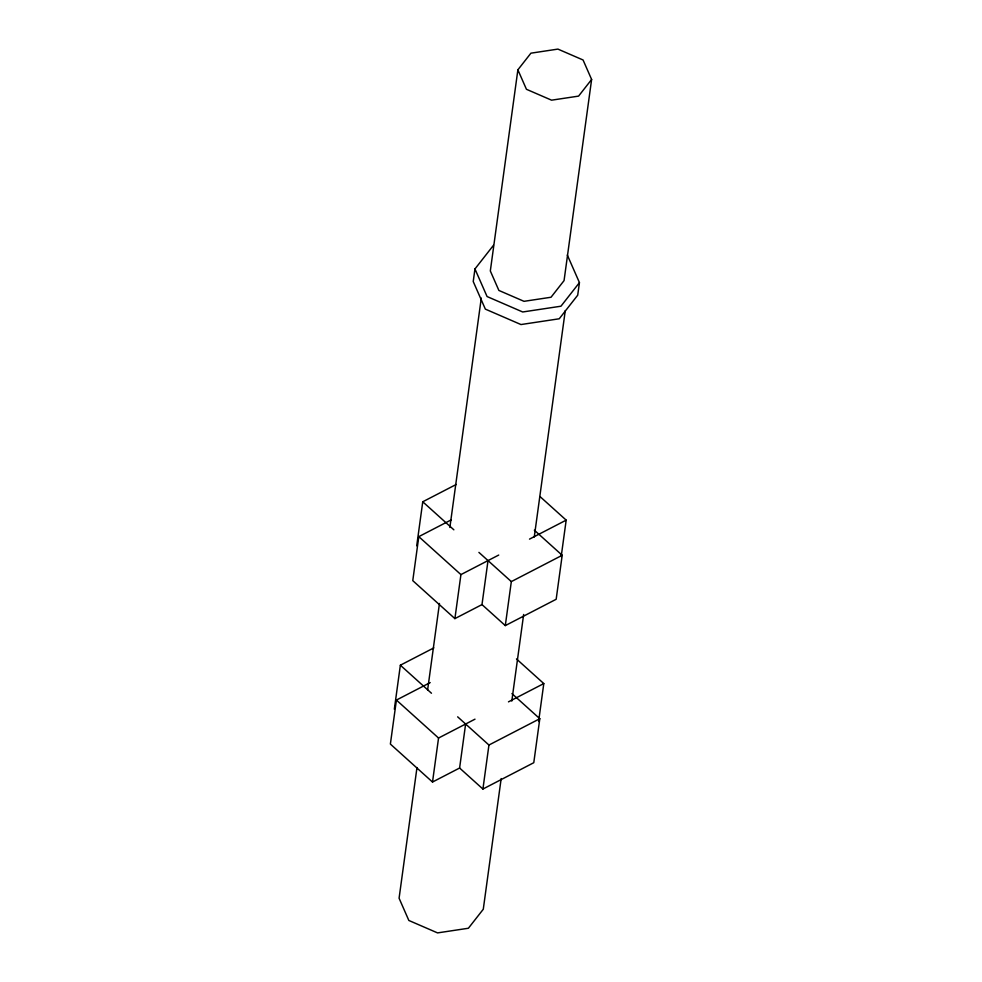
<?xml version="1.0" encoding="UTF-8"?>
<svg xmlns="http://www.w3.org/2000/svg" width="982" height="982" viewBox="0 0 982 982"><rect width="100%" height="100%" fill="white"/><g stroke="black" fill="none" stroke-linecap="round" stroke-linejoin="round"><path stroke-width="1.47" d="M394.334 709.213L400.361 665.207L433.823 647.899M416.724 545.783L422.751 501.777L456.213 484.47M430.19 682.588L396.409 700.068L390.382 744.074L432.51 782.04L459.601 768.022L465.628 724.016M451.241 519.859L418.798 536.638L412.771 580.644L454.899 618.611L481.99 604.593L488.017 560.587M493.43 245.365L474.957 268.945L473.226 281.527L485.353 309.121L520.976 324.551L559.237 318.782L577.711 295.189L579.441 282.62L567.314 255.025M416.982 767.556L399.085 898.223L408.843 920.465L437.555 932.9L468.389 928.248L483.279 909.246L501.176 778.566M427.6 690.064L439.457 603.451M449.866 527.481L481.29 298.049M517.882 69.82L490.325 270.958L498.881 290.439L524.02 301.327L551.025 297.251L564.061 280.606L591.618 79.468L583.062 59.988L557.923 49.1L530.918 53.175L517.882 69.82L526.438 89.288L551.577 100.176L578.582 96.113L591.618 79.468M432.51 782.04L438.549 738.034L474.993 719.168M454.899 618.611L460.926 574.605L498.721 555.051M459.601 768.022L482.911 789.037L488.938 745.031L539.805 718.714L511.941 693.599M481.99 604.593L505.3 625.608L511.327 581.602L562.195 555.284L534.331 530.17M511.794 701.074L523.652 614.474M534.269 536.982L565.276 310.582M538.602 721.512L543.795 683.57L516.471 658.947M561.188 556.561L566.184 520.141L539.99 496.548M539.805 718.714L533.778 762.707L482.911 789.037M562.195 555.284L556.168 599.278L505.3 625.608M579.441 282.62L560.955 306.212L522.706 311.981L487.072 296.539L474.957 268.945M529.507 539.118L566.184 520.141M508.467 701.86L543.795 683.57M422.751 501.777L453.856 529.814M478.909 552.387L511.327 581.602M418.798 536.638L460.926 574.605M400.361 665.207L431.466 693.243M457.661 716.835L488.938 745.031M396.409 700.068L438.549 738.034"/></g></svg>
